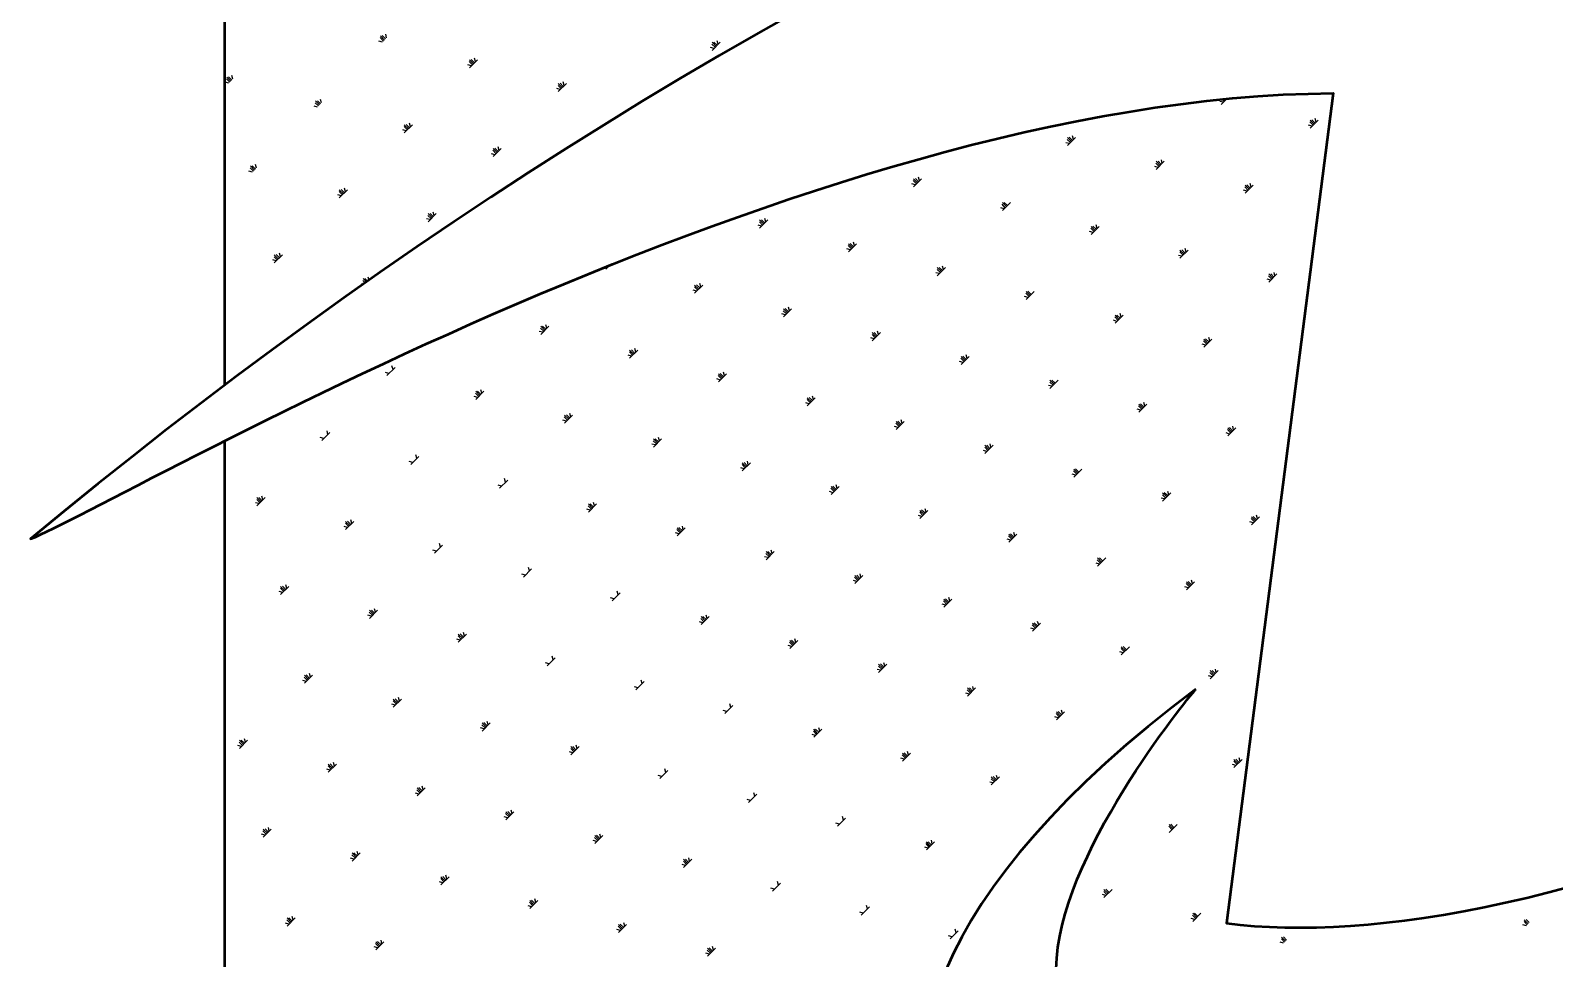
# Model space of a CAD drawing. Extents: x -3102990 to -851544, y -5293060 to -2540151.
# Drawn here: x -1690590 to -1689548, y -2633753 to -2633119 of the extents above; entities that cross this region are included whole.
import ezdxf

# ---------------------------------------------------------------- set-up
doc = ezdxf.new("R2010")
doc.units = 0
doc.header["$LTSCALE"] = 1000
doc.layers.get('0').update_dxf_attribs({"linetype": 'CONTINUOUS'})
doc.layers.add('PUB_TITLE', color=4, linetype='CONTINUOUS')

# ---------------------------------------------------------------- blocks, each defined once
blk = doc.blocks.new('A$C16496DF1')
at = {"layer": 'PUB_TITLE', "color": 4}
for p, q in [((99617.8, 39777.1), (99615.1, 39779.9)), ((99618.5, 39777.8), (99616.3, 39780.1)), ((99619.2, 39778.5), (99618.6, 39781)), ((99616.5, 39775.7), (99614, 39776.4)), ((99617.2, 39776.4), (99614.9, 39778.7)), ((99843.1, 39771.4), (99840.7, 39772)), ((99843.8, 39772.1), (99841.6, 39774.3)), ((99844.5, 39772.8), (99841.7, 39775.6)), ((99841.7, 39770), (99847.3, 39775.6)), ((99845.2, 39773.5), (99843, 39775.7)), ((99845.9, 39774.2), (99845.2, 39776.6)), ((99677.2, 39759.5), (99674.8, 39760.1)), ((99677.9, 39760.2), (99675.7, 39762.4)), ((99678.6, 39760.9), (99675.8, 39763.6)), ((99675.8, 39758.1), (99681.4, 39763.6)), ((99679.3, 39761.6), (99677, 39763.8)), ((99680, 39762.3), (99679.3, 39764.7)), ((99511.3, 39747.6), (99508.8, 39748.2)), ((99512, 39748.3), (99509.7, 39750.5)), ((99512.7, 39748.9), (99509.9, 39751.7)), ((99513.4, 39749.6), (99511.1, 39751.9)), ((99514.1, 39750.3), (99513.4, 39752.8)), ((99740.7, 39746), (99740, 39748.4)), ((99737.9, 39743.2), (99735.5, 39743.9)), ((99738.6, 39743.9), (99736.4, 39746.1)), ((99739.3, 39744.6), (99736.5, 39747.4)), ((99736.5, 39741.8), (99742.1, 39747.4)), ((99740, 39745.3), (99737.8, 39747.5)), ((99572, 39731.3), (99569.6, 39731.9)), ((99572.7, 39732), (99570.5, 39734.2)), ((99573.4, 39732.7), (99570.6, 39735.5)), ((99574.1, 39733.4), (99571.9, 39735.6)), ((99574.8, 39734.1), (99574.1, 39736.5)), ((100191.2, 39734.5), (100188.8, 39735.1)), ((100189.8, 39733.1), (100193.6, 39736.9)), ((100191.9, 39735.2), (100190.4, 39736.6)), ((100192.6, 39735.9), (100191.7, 39736.7)), ((100193.3, 39736.6), (100193, 39736.9)), ((99633.4, 39715.7), (99631.2, 39717.9)), ((99634.1, 39716.4), (99631.3, 39719.2)), ((99631.3, 39713.6), (99636.9, 39719.2)), ((99634.8, 39717.1), (99632.6, 39719.3)), ((99635.5, 39717.8), (99634.9, 39720.2)), ((100251.9, 39718.2), (100249.5, 39718.9)), ((100252.6, 39718.9), (100250.4, 39721.1)), ((100253.3, 39719.6), (100250.5, 39722.4)), ((100250.5, 39716.8), (100256.1, 39722.4)), ((100254, 39720.3), (100251.8, 39722.5)), ((100254.7, 39721), (100254, 39723.4)), ((99632.7, 39715), (99630.3, 39715.7)), ((100086, 39706.3), (100083.6, 39706.9)), ((100086.7, 39707), (100084.5, 39709.2)), ((100087.4, 39707.7), (100084.6, 39710.5)), ((100084.6, 39704.9), (100090.2, 39710.5)), ((100088.1, 39708.4), (100085.9, 39710.6)), ((100088.8, 39709.1), (100088.1, 39711.5)), ((99693.5, 39698.7), (99691, 39699.4)), ((99694.2, 39699.4), (99691.9, 39701.7)), ((99694.8, 39700.1), (99692.1, 39702.9)), ((99692.1, 39697.4), (99697.6, 39702.9)), ((99695.5, 39700.8), (99693.3, 39703.1)), ((99696.2, 39701.5), (99695.6, 39704)), ((99527.5, 39686.8), (99525.1, 39687.5)), ((99528.2, 39687.5), (99526, 39689.8)), ((99528.9, 39688.2), (99526.2, 39691)), ((99529.6, 39688.9), (99527.4, 39691.1)), ((99530.3, 39689.6), (99529.7, 39692)), ((100146.7, 39690), (100144.3, 39690.7)), ((100147.4, 39690.7), (100145.2, 39692.9)), ((100148.1, 39691.4), (100145.3, 39694.2)), ((100145.3, 39688.6), (100150.9, 39694.2)), ((100148.8, 39692.1), (100146.6, 39694.3)), ((100149.5, 39692.8), (100148.9, 39695.2)), ((99589.7, 39672), (99586.9, 39674.7)), ((99586.9, 39669.2), (99592.4, 39674.7)), ((99590.4, 39672.6), (99588.1, 39674.9)), ((99591.1, 39673.3), (99590.4, 39675.8)), ((99980.8, 39678.1), (99978.4, 39678.8)), ((99981.5, 39678.8), (99979.3, 39681)), ((99982.2, 39679.5), (99979.4, 39682.3)), ((99979.4, 39676.7), (99985, 39682.3)), ((99982.9, 39680.2), (99980.7, 39682.4)), ((99983.6, 39680.9), (99982.9, 39683.3)), ((100208.1, 39674.4), (100205.9, 39676.7)), ((100208.8, 39675.1), (100206.1, 39677.9)), ((100206.1, 39672.4), (100211.6, 39677.9)), ((100209.5, 39675.8), (100207.3, 39678.1)), ((100210.2, 39676.5), (100209.6, 39679)), ((99588.3, 39670.6), (99585.8, 39671.2)), ((99589, 39671.3), (99586.7, 39673.5)), ((100042.2, 39662.5), (100040, 39664.8)), ((100042.9, 39663.2), (100040.2, 39666)), ((100040.2, 39660.5), (100045.7, 39666)), ((100043.6, 39663.9), (100041.4, 39666.1)), ((100207.5, 39673.8), (100205, 39674.4)), ((99649, 39654.3), (99646.6, 39654.9)), ((99649.7, 39655), (99647.5, 39657.2)), ((99650.4, 39655.7), (99647.6, 39658.5)), ((99647.6, 39652.9), (99653.2, 39658.5)), ((99651.1, 39656.4), (99648.9, 39658.6)), ((99651.8, 39657.1), (99651.1, 39659.5)), ((99877, 39651.3), (99874.2, 39654.1)), ((99874.2, 39648.5), (99879.8, 39654.1)), ((99877.7, 39652), (99875.5, 39654.2)), ((99878.4, 39652.7), (99877.8, 39655.1)), ((100041.5, 39661.8), (100039.1, 39662.5)), ((99875.6, 39649.9), (99873.2, 39650.6)), ((99876.3, 39650.6), (99874.1, 39652.8)), ((100102.3, 39645.6), (100099.8, 39646.2)), ((100103, 39646.3), (100100.7, 39648.5)), ((100103.7, 39647), (100100.9, 39649.7)), ((100100.9, 39644.2), (100106.4, 39649.7)), ((100104.4, 39647.7), (100102.1, 39649.9)), ((100105.1, 39648.3), (100104.4, 39650.8)), ((99936.4, 39633.7), (99933.9, 39634.3)), ((99937.1, 39634.4), (99934.8, 39636.6)), ((99937.8, 39635), (99935, 39637.8)), ((99935, 39632.3), (99940.5, 39637.8)), ((99938.4, 39635.7), (99936.2, 39638)), ((99939.1, 39636.4), (99938.5, 39638.9)), ((100164.4, 39630.7), (100161.6, 39633.5)), ((100161.6, 39627.9), (100167.2, 39633.5)), ((100165.1, 39631.4), (100162.9, 39633.6)), ((100165.8, 39632.1), (100165.1, 39634.5)), ((99543.8, 39626.1), (99541.4, 39626.8)), ((99544.5, 39626.8), (99542.3, 39629)), ((99545.2, 39627.5), (99542.4, 39630.3)), ((99542.4, 39624.7), (99548, 39630.3)), ((99545.9, 39628.2), (99543.7, 39630.4)), ((99546.6, 39628.9), (99545.9, 39631.3)), ((99769.1, 39620.4), (99771.8, 39623.1)), ((99771.2, 39622.4), (99770.9, 39622.7)), ((99999.9, 39620.2), (99999.2, 39622.6)), ((100163, 39629.3), (100160.6, 39629.9)), ((100163.7, 39630), (100161.5, 39632.2)), ((99604.6, 39611.2), (99603, 39612.8)), ((99605.4, 39611.8), (99603.2, 39614)), ((99606.2, 39612.3), (99604.4, 39614.1)), ((99607.2, 39613), (99606.7, 39615)), ((99770.5, 39621.7), (99769.2, 39622.1)), ((99997.1, 39617.4), (99994.7, 39618)), ((99997.8, 39618.1), (99995.6, 39620.3)), ((99998.5, 39618.8), (99995.7, 39621.6)), ((99995.7, 39616), (100001.3, 39621.6)), ((99999.2, 39619.5), (99997, 39621.7)), ((100223.7, 39613), (100221.3, 39613.7)), ((100224.4, 39613.7), (100222.2, 39615.9)), ((100225.1, 39614.4), (100222.3, 39617.2)), ((100222.3, 39611.6), (100227.9, 39617.2)), ((100225.8, 39615.1), (100223.6, 39617.3)), ((100226.5, 39615.8), (100225.9, 39618.2)), ((99603.2, 39610.2), (99602.1, 39610.5)), ((99831.2, 39605.5), (99828.8, 39606.1)), ((99831.9, 39606.2), (99829.7, 39608.4)), ((99832.6, 39606.9), (99829.8, 39609.6)), ((99829.8, 39604.1), (99835.4, 39609.6)), ((99833.3, 39607.6), (99831, 39609.8)), ((99834, 39608.3), (99833.3, 39610.7)), ((100057.8, 39601.1), (100055.4, 39601.8)), ((100058.5, 39601.8), (100056.3, 39604)), ((100059.2, 39602.5), (100056.4, 39605.3)), ((100056.4, 39599.7), (100062, 39605.3)), ((100059.9, 39603.2), (100057.7, 39605.4)), ((99892.6, 39589.9), (99890.4, 39592.1)), ((99893.3, 39590.6), (99890.5, 39593.4)), ((99890.5, 39587.8), (99896.1, 39593.4)), ((99894, 39591.3), (99891.8, 39593.5)), ((99894.7, 39592), (99894, 39594.4)), ((99727.4, 39578.7), (99724.6, 39581.5)), ((99724.6, 39575.9), (99730.2, 39581.5)), ((99728.1, 39579.4), (99725.9, 39581.6)), ((99728.8, 39580.1), (99728.1, 39582.5)), ((99891.9, 39589.2), (99889.5, 39589.9)), ((100118.5, 39584.8), (100116.1, 39585.5)), ((100119.2, 39585.5), (100117, 39587.8)), ((100119.9, 39586.2), (100117.2, 39589)), ((100117.2, 39583.5), (100122.7, 39589)), ((100120.6, 39586.9), (100118.4, 39589.1)), ((100121.3, 39587.6), (100120.7, 39590.1)), ((99726, 39577.3), (99723.6, 39577.9)), ((99726.7, 39578), (99724.5, 39580.2)), ((99952.6, 39572.9), (99950.2, 39573.6)), ((99953.3, 39573.6), (99951.1, 39575.8)), ((99954, 39574.3), (99951.2, 39577.1)), ((99951.2, 39571.5), (99956.8, 39577.1)), ((99954.7, 39575), (99952.5, 39577.2)), ((99955.4, 39575.7), (99954.8, 39578.1)), ((100180, 39569.3), (100177.7, 39571.5)), ((100180.7, 39570), (100177.9, 39572.7)), ((100177.9, 39567.2), (100183.4, 39572.7)), ((100181.4, 39570.7), (100179.1, 39572.9)), ((100182, 39571.4), (100181.4, 39573.8)), ((99786.7, 39561), (99784.3, 39561.7)), ((99787.4, 39561.7), (99785.2, 39563.9)), ((99788.1, 39562.4), (99785.3, 39565.2)), ((99785.3, 39559.6), (99790.9, 39565.2)), ((99788.8, 39563.1), (99786.6, 39565.3)), ((99789.5, 39563.8), (99788.9, 39566.2)), ((100014.8, 39558), (100012, 39560.8)), ((100012, 39555.3), (100017.5, 39560.8)), ((100015.4, 39558.7), (100013.2, 39561)), ((100016.1, 39559.4), (100015.5, 39561.9)), ((100179.3, 39568.6), (100176.8, 39569.2)), ((99620.8, 39549.1), (99618.4, 39549.8)), ((99619.4, 39547.7), (99625, 39553.3)), ((99623.6, 39551.9), (99622.9, 39554.3)), ((99850.2, 39547.5), (99849.6, 39550)), ((100013.4, 39556.7), (100010.9, 39557.3)), ((100014.1, 39557.4), (100011.8, 39559.6)), ((99847.5, 39544.7), (99845, 39545.4)), ((99848.1, 39545.4), (99845.9, 39547.7)), ((99848.8, 39546.1), (99846.1, 39548.9)), ((99846.1, 39543.4), (99851.6, 39548.9)), ((99849.5, 39546.8), (99847.3, 39549.1)), ((100074.1, 39540.4), (100071.7, 39541)), ((100074.8, 39541.1), (100072.6, 39543.3)), ((100075.5, 39541.8), (100072.7, 39544.6)), ((100072.7, 39539), (100078.3, 39544.6)), ((100076.2, 39542.5), (100074, 39544.7)), ((99681.5, 39532.8), (99679.1, 39533.5)), ((99682.2, 39533.5), (99680, 39535.8)), ((99682.9, 39534.2), (99680.2, 39537)), ((99680.2, 39531.4), (99685.7, 39537)), ((99683.6, 39534.9), (99681.4, 39537.1)), ((99684.3, 39535.6), (99683.7, 39538)), ((99908.2, 39528.5), (99905.8, 39529.1)), ((99908.9, 39529.2), (99906.7, 39531.4)), ((99909.6, 39529.9), (99906.8, 39532.6)), ((99906.8, 39527.1), (99912.3, 39532.6)), ((99910.3, 39530.6), (99908, 39532.8)), ((99911, 39531.3), (99910.3, 39533.7)), ((100137.6, 39526.9), (100136.9, 39529.3)), ((99743, 39517.3), (99740.7, 39519.5)), ((99743.7, 39518), (99740.9, 39520.7)), ((99740.9, 39515.2), (99746.4, 39520.7)), ((99744.4, 39518.6), (99742.1, 39520.9)), ((99745.1, 39519.3), (99744.4, 39521.8)), ((100134.8, 39524.1), (100132.4, 39524.8)), ((100135.5, 39524.8), (100133.3, 39527)), ((100136.2, 39525.5), (100133.4, 39528.3)), ((100133.4, 39522.7), (100139, 39528.3)), ((100136.9, 39526.2), (100134.7, 39528.4)), ((99575, 39503.3), (99580.5, 39508.8)), ((99579.1, 39507.4), (99578.5, 39509.9)), ((99742.3, 39516.6), (99739.8, 39517.2)), ((99968.9, 39512.2), (99966.5, 39512.9)), ((99969.6, 39512.9), (99967.4, 39515.1)), ((99970.3, 39513.6), (99967.5, 39516.4)), ((99967.5, 39510.8), (99973.1, 39516.4)), ((99971, 39514.3), (99968.8, 39516.5)), ((99971.7, 39515), (99971, 39517.4)), ((100195.5, 39507.8), (100193.1, 39508.5)), ((100196.2, 39508.5), (100194, 39510.8)), ((100196.9, 39509.2), (100194.2, 39512)), ((100194.2, 39506.5), (100199.7, 39512)), ((100197.6, 39509.9), (100195.4, 39512.2)), ((100198.3, 39510.6), (100197.7, 39513.1)), ((99576.4, 39504.7), (99573.9, 39505.3)), ((99803, 39500.3), (99800.6, 39500.9)), ((99803.7, 39501), (99801.5, 39503.2)), ((99804.4, 39501.7), (99801.6, 39504.5)), ((99801.6, 39498.9), (99807.2, 39504.5)), ((99805.1, 39502.4), (99802.9, 39504.6)), ((99805.8, 39503.1), (99805.1, 39505.5)), ((100030.3, 39496.6), (100028.1, 39498.9)), ((100031, 39497.3), (100028.2, 39500.1)), ((100028.2, 39494.5), (100033.8, 39500.1)), ((100031.7, 39498), (100029.5, 39500.2)), ((100032.4, 39498.7), (100031.8, 39501.1)), ((99637.1, 39488.4), (99634.7, 39489)), ((99635.7, 39487), (99641.3, 39492.5)), ((99639.9, 39491.2), (99639.2, 39493.6)), ((99865.1, 39485.4), (99862.3, 39488.2)), ((99862.3, 39482.6), (99867.9, 39488.2)), ((99865.8, 39486.1), (99863.6, 39488.3)), ((99866.5, 39486.8), (99865.9, 39489.2)), ((100029.6, 39495.9), (100027.2, 39496.6)), ((99700.6, 39474.9), (99699.9, 39477.3)), ((99863.7, 39484), (99861.3, 39484.7)), ((99864.4, 39484.7), (99862.2, 39486.9)), ((100090.4, 39479.7), (100087.9, 39480.3)), ((100091.1, 39480.4), (100088.8, 39482.6)), ((100091.8, 39481.1), (100089, 39483.8)), ((100089, 39478.3), (100094.5, 39483.8)), ((100092.4, 39481.7), (100090.2, 39484)), ((99697.8, 39472.1), (99695.4, 39472.8)), ((99696.4, 39470.7), (99702, 39476.3)), ((99924.5, 39467.7), (99922, 39468.4)), ((99925.1, 39468.4), (99922.9, 39470.7)), ((99925.8, 39469.1), (99923.1, 39471.9)), ((99923.1, 39466.4), (99928.6, 39471.9)), ((99926.5, 39469.8), (99924.3, 39472.1)), ((99927.2, 39470.5), (99926.6, 39473)), ((100151.8, 39464.1), (100149.6, 39466.3)), ((100152.5, 39464.8), (100149.7, 39467.6)), ((100149.7, 39462), (100155.3, 39467.6)), ((100153.2, 39465.5), (100150.9, 39467.7)), ((100153.9, 39466.2), (100153.2, 39468.6)), ((99531.9, 39460.2), (99529.5, 39460.8)), ((99532.6, 39460.9), (99530.4, 39463.1)), ((99533.3, 39461.6), (99530.5, 39464.4)), ((99530.5, 39458.8), (99536.1, 39464.4)), ((99534, 39462.3), (99531.8, 39464.5)), ((99534.7, 39463), (99534, 39465.4)), ((99758.5, 39455.8), (99756.1, 39456.5)), ((99759.2, 39456.5), (99757, 39458.8)), ((99759.9, 39457.2), (99757.2, 39460)), ((99757.2, 39454.4), (99762.7, 39460)), ((99760.6, 39457.9), (99758.4, 39460.1)), ((99761.3, 39458.6), (99760.7, 39461)), ((99988, 39454.3), (99987.3, 39456.7)), ((100151.1, 39463.4), (100148.7, 39464)), ((99593.3, 39444.6), (99591.1, 39446.8)), ((99594, 39445.3), (99591.2, 39448.1)), ((99591.2, 39442.5), (99596.8, 39448.1)), ((99594.7, 39446), (99592.5, 39448.2)), ((99595.4, 39446.7), (99594.8, 39449.1)), ((99985.2, 39451.5), (99982.8, 39452.1)), ((99985.9, 39452.2), (99983.7, 39454.4)), ((99986.6, 39452.9), (99983.8, 39455.6)), ((99983.8, 39450.1), (99989.3, 39455.6)), ((99987.3, 39453.6), (99985, 39455.8)), ((100211.8, 39447.1), (100209.4, 39447.8)), ((100212.5, 39447.8), (100210.3, 39450)), ((100213.2, 39448.5), (100210.4, 39451.3)), ((100210.4, 39445.7), (100216, 39451.3)), ((100213.9, 39449.2), (100211.7, 39451.4)), ((100214.6, 39449.9), (100213.9, 39452.3)), ((99592.6, 39443.9), (99590.2, 39444.6)), ((99819.3, 39439.6), (99816.8, 39440.2)), ((99820, 39440.3), (99817.7, 39442.5)), ((99820.7, 39441), (99817.9, 39443.7)), ((99817.9, 39438.2), (99823.4, 39443.7)), ((99821.4, 39441.7), (99819.1, 39443.9)), ((99822, 39442.3), (99821.4, 39444.8)), ((100045.9, 39435.2), (100043.5, 39435.9)), ((100046.6, 39435.9), (100044.4, 39438.1)), ((100047.3, 39436.6), (100044.5, 39439.4)), ((100044.5, 39433.8), (100050.1, 39439.4)), ((100048, 39437.3), (100045.8, 39439.5)), ((100048.7, 39438), (100048, 39440.4)), ((99653.4, 39427.7), (99650.9, 39428.3)), ((99652, 39426.3), (99657.5, 39431.8)), ((99656.1, 39430.4), (99655.5, 39432.9)), ((99880.7, 39424), (99878.5, 39426.2)), ((99881.4, 39424.7), (99878.6, 39427.5)), ((99878.6, 39421.9), (99884.2, 39427.5)), ((99882.1, 39425.4), (99879.9, 39427.6)), ((99882.8, 39426.1), (99882.1, 39428.5)), ((99712.7, 39410), (99718.3, 39415.6)), ((99716.9, 39414.2), (99716.2, 39416.6)), ((99880, 39423.3), (99877.6, 39423.9)), ((100106.6, 39418.9), (100104.2, 39419.6)), ((100107.3, 39419.6), (100105.1, 39421.9)), ((100108, 39420.3), (100105.2, 39423.1)), ((100105.2, 39417.5), (100110.8, 39423.1)), ((100108.7, 39421), (100106.5, 39423.2)), ((99550.3, 39401.6), (99548, 39403.8)), ((99551, 39402.2), (99550.3, 39404.7)), ((99714.1, 39411.4), (99711.7, 39412)), ((99940.7, 39407), (99938.3, 39407.7)), ((99941.4, 39407.7), (99939.2, 39409.9)), ((99942.1, 39408.4), (99939.3, 39411.2)), ((99939.3, 39405.6), (99944.9, 39411.2)), ((99942.8, 39409.1), (99940.6, 39411.3)), ((99943.5, 39409.8), (99942.9, 39412.2)), ((100168.1, 39403.4), (100165.8, 39405.6)), ((100168.7, 39404.1), (100166, 39406.8)), ((100166, 39401.3), (100171.5, 39406.8)), ((100169.4, 39404.7), (100167.2, 39407)), ((100170.1, 39405.4), (100169.5, 39407.9)), ((99548.2, 39399.5), (99545.8, 39400.1)), ((99548.9, 39400.2), (99546.7, 39402.4)), ((99549.6, 39400.9), (99546.8, 39403.6)), ((99546.8, 39398.1), (99552.3, 39403.6)), ((99774.8, 39395.1), (99772.4, 39395.8)), ((99773.4, 39393.7), (99779, 39399.3)), ((99777.6, 39397.9), (99776.9, 39400.3)), ((100002.1, 39391.4), (99999.9, 39393.7)), ((100002.8, 39392.1), (100000.1, 39394.9)), ((100000.1, 39389.4), (100005.6, 39394.9)), ((100003.5, 39392.8), (100001.3, 39395.1)), ((100004.2, 39393.5), (100003.6, 39396)), ((100167.4, 39402.7), (100164.9, 39403.3)), ((99608.9, 39383.2), (99606.5, 39383.9)), ((99609.6, 39383.9), (99607.4, 39386.1)), ((99610.3, 39384.6), (99607.5, 39387.4)), ((99607.5, 39381.8), (99613.1, 39387.4)), ((99611, 39385.3), (99608.8, 39387.5)), ((99611.7, 39386), (99611, 39388.4)), ((99836.9, 39380.2), (99834.2, 39383)), ((99834.2, 39377.5), (99839.7, 39383)), ((99837.6, 39380.9), (99835.4, 39383.1)), ((99838.3, 39381.6), (99837.7, 39384)), ((100001.5, 39390.8), (99999, 39391.4)), ((99835.5, 39378.8), (99833.1, 39379.5)), ((99836.2, 39379.5), (99834, 39381.8)), ((100062.2, 39374.5), (100059.7, 39375.1)), ((100062.9, 39375.2), (100060.6, 39377.4)), ((100063.6, 39375.9), (100060.8, 39378.6)), ((100060.8, 39373.1), (100066.3, 39378.6)), ((100064.3, 39376.6), (100062, 39378.8)), ((100065, 39377.3), (100064.3, 39379.7)), ((99669.6, 39366.9), (99667.2, 39367.6)), ((99670.3, 39367.6), (99668.1, 39369.8)), ((99671, 39368.3), (99668.2, 39371.1)), ((99668.2, 39365.5), (99673.8, 39371.1)), ((99671.7, 39369), (99669.5, 39371.2)), ((99672.4, 39369.7), (99671.8, 39372.1)), ((99896.3, 39362.6), (99893.8, 39363.2)), ((99897, 39363.3), (99894.7, 39365.5)), ((99897.7, 39364), (99894.9, 39366.7)), ((99894.9, 39361.2), (99900.4, 39366.7)), ((99898.4, 39364.7), (99896.1, 39366.9)), ((99899, 39365.3), (99898.4, 39367.8)), ((100124.3, 39359.6), (100121.5, 39362.4)), ((100121.5, 39356.8), (100127.1, 39362.4)), ((100125, 39360.3), (100122.8, 39362.5)), ((99729, 39349.3), (99734.5, 39354.8)), ((99733.1, 39353.4), (99732.5, 39355.9)), ((100122.9, 39358.2), (100120.5, 39358.9)), ((100123.6, 39358.9), (100121.4, 39361.1)), ((99565.1, 39339.4), (99562.9, 39341.7)), ((99565.8, 39340.1), (99563.1, 39342.9)), ((99563.1, 39337.4), (99568.6, 39342.9)), ((99566.5, 39340.8), (99564.3, 39343.1)), ((99567.2, 39341.5), (99566.6, 39344)), ((99730.4, 39350.7), (99727.9, 39351.3)), ((99957, 39346.3), (99954.6, 39346.9)), ((99957.7, 39347), (99955.5, 39349.2)), ((99958.4, 39347.7), (99955.6, 39350.5)), ((99955.6, 39344.9), (99961.2, 39350.5)), ((99959.1, 39348.4), (99956.9, 39350.6)), ((99959.8, 39349.1), (99959.1, 39351.5)), ((100183.6, 39341.9), (100181.2, 39342.6)), ((100184.3, 39342.6), (100182.1, 39344.9)), ((100185, 39343.3), (100182.2, 39346.1)), ((100182.2, 39340.5), (100187.8, 39346.1)), ((100185.7, 39344), (100183.5, 39346.2)), ((100186.4, 39344.7), (100185.8, 39347.1)), ((99564.5, 39338.7), (99562, 39339.4)), ((99791.1, 39334.4), (99788.7, 39335)), ((99789.7, 39333), (99795.3, 39338.6)), ((99793.9, 39337.2), (99793.2, 39339.6)), ((100018.4, 39330.7), (100016.2, 39332.9)), ((100019.1, 39331.4), (100016.3, 39334.2)), ((100016.3, 39328.6), (100021.9, 39334.2)), ((100019.8, 39332.1), (100017.6, 39334.3)), ((100020.5, 39332.8), (100019.9, 39335.2)), ((99625.2, 39322.5), (99622.7, 39323.1)), ((99625.9, 39323.2), (99623.7, 39325.4)), ((99626.6, 39323.9), (99623.8, 39326.6)), ((99623.8, 39321.1), (99629.3, 39326.6)), ((99627.3, 39324.6), (99625, 39326.8)), ((99628, 39325.3), (99627.3, 39327.7)), ((99850.4, 39316.7), (99856, 39322.3)), ((99854.6, 39320.9), (99853.9, 39323.3)), ((100017.7, 39330), (100015.3, 39330.7)), ((99687.3, 39307.6), (99684.5, 39310.4)), ((99684.5, 39304.8), (99690.1, 39310.4)), ((99688, 39308.3), (99685.8, 39310.5)), ((99688.7, 39309), (99688, 39311.4)), ((99851.8, 39318.1), (99849.4, 39318.8)), ((100078.4, 39313.8), (100076, 39314.4)), ((100079.1, 39314.4), (100076.9, 39316.7)), ((100079.8, 39315.1), (100077.1, 39317.9)), ((100077.1, 39312.4), (100082.6, 39317.9)), ((100080.5, 39315.8), (100078.3, 39318.1)), ((100081.2, 39316.5), (100080.6, 39319)), ((99685.9, 39306.2), (99683.5, 39306.9)), ((99686.6, 39306.9), (99684.4, 39309.1)), ((99912.5, 39301.8), (99910.1, 39302.5)), ((99913.2, 39302.5), (99911, 39304.8)), ((99913.9, 39303.2), (99911.2, 39306)), ((99911.2, 39300.5), (99916.7, 39306)), ((99914.6, 39303.9), (99912.4, 39306.1)), ((99915.3, 39304.6), (99914.7, 39307)), ((99520, 39294.3), (99517.6, 39294.9)), ((99520.7, 39295), (99518.5, 39297.2)), ((99521.4, 39295.7), (99518.6, 39298.5)), ((99518.6, 39292.9), (99524.2, 39298.5)), ((99522.1, 39296.4), (99519.9, 39298.6)), ((99522.8, 39297.1), (99522.1, 39299.5)), ((99746.6, 39289.9), (99744.2, 39290.6)), ((99747.3, 39290.6), (99745.1, 39292.8)), ((99748, 39291.3), (99745.2, 39294.1)), ((99745.2, 39288.5), (99750.8, 39294.1)), ((99748.7, 39292), (99746.5, 39294.2)), ((99749.4, 39292.7), (99748.8, 39295.1)), ((99974.7, 39287), (99971.9, 39289.7)), ((99971.9, 39284.2), (99977.4, 39289.7)), ((99975.4, 39287.7), (99973.1, 39289.9)), ((99976, 39288.3), (99975.4, 39290.8)), ((99581.4, 39278.7), (99579.2, 39280.9)), ((99582.1, 39279.4), (99579.3, 39282.2)), ((99579.3, 39276.6), (99584.9, 39282.2)), ((99582.8, 39280.1), (99580.6, 39282.3)), ((99583.5, 39280.8), (99582.9, 39283.2)), ((99810.1, 39276.4), (99809.5, 39278.9)), ((99973.3, 39285.6), (99970.8, 39286.2)), ((99974, 39286.3), (99971.7, 39288.5)), ((100199.9, 39281.2), (100197.5, 39281.9)), ((100200.6, 39281.9), (100198.4, 39284.1)), ((100201.3, 39282.6), (100198.5, 39285.4)), ((100198.5, 39279.8), (100204.1, 39285.4)), ((100202, 39283.3), (100199.8, 39285.5)), ((100202.7, 39284), (100202, 39286.4)), ((99580.7, 39278), (99578.3, 39278.7)), ((99807.4, 39273.7), (99804.9, 39274.3)), ((99806, 39272.3), (99811.5, 39277.8)), ((100034, 39269.3), (100031.6, 39269.9)), ((100034.7, 39270), (100032.5, 39272.2)), ((100035.4, 39270.7), (100032.6, 39273.5)), ((100032.6, 39267.9), (100038.2, 39273.5)), ((100036.1, 39271.4), (100033.9, 39273.6)), ((100036.8, 39272.1), (100036.1, 39274.5)), ((99641.5, 39261.7), (99639, 39262.4)), ((99642.1, 39262.4), (99639.9, 39264.7)), ((99642.8, 39263.1), (99640.1, 39265.9)), ((99640.1, 39260.4), (99645.6, 39265.9)), ((99643.5, 39263.8), (99641.3, 39266.1)), ((99644.2, 39264.5), (99643.6, 39267)), ((99868.1, 39257.4), (99865.7, 39258)), ((99866.7, 39256), (99872.3, 39261.6)), ((99870.9, 39260.2), (99870.2, 39262.6)), ((99702.9, 39246.2), (99700.6, 39248.4)), ((99703.6, 39246.9), (99700.8, 39249.6)), ((99700.8, 39244.1), (99706.3, 39249.6)), ((99704.3, 39247.6), (99702, 39249.8)), ((99705, 39248.3), (99704.3, 39250.7)), ((99537.7, 39235), (99534.9, 39237.7)), ((99534.9, 39232.2), (99540.4, 39237.7)), ((99538.4, 39235.6), (99536.1, 39237.9)), ((99539, 39236.3), (99538.4, 39238.8)), ((99702.2, 39245.5), (99699.7, 39246.1)), ((99928.8, 39241.1), (99926.4, 39241.8)), ((99927.4, 39239.7), (99933, 39245.3)), ((99931.6, 39243.9), (99930.9, 39246.3)), ((100156.1, 39237.4), (100153.9, 39239.7)), ((100156.8, 39238.1), (100154.1, 39240.9)), ((100154.1, 39235.4), (100159.6, 39240.9)), ((100157.5, 39238.8), (100155.3, 39241.1)), ((99536.3, 39233.6), (99533.8, 39234.2)), ((99537, 39234.3), (99534.7, 39236.5)), ((99762.9, 39229.2), (99760.5, 39229.9)), ((99763.6, 39229.9), (99761.4, 39232.1)), ((99764.3, 39230.6), (99761.5, 39233.4)), ((99761.5, 39227.8), (99767.1, 39233.4)), ((99765, 39231.3), (99762.8, 39233.5)), ((99765.7, 39232), (99765, 39234.4)), ((99990.2, 39225.5), (99988, 39227.8)), ((99990.9, 39226.2), (99988.2, 39229)), ((99988.2, 39223.5), (99993.7, 39229)), ((99991.6, 39226.9), (99989.4, 39229.1)), ((99992.3, 39227.6), (99991.7, 39230.1)), ((99597, 39217.3), (99594.6, 39217.9)), ((99597.7, 39218), (99595.5, 39220.2)), ((99598.4, 39218.7), (99595.6, 39221.5)), ((99595.6, 39215.9), (99601.2, 39221.5)), ((99599.1, 39219.4), (99596.9, 39221.6)), ((99599.8, 39220.1), (99599.1, 39222.5)), ((99825, 39214.3), (99822.2, 39217.1)), ((99822.2, 39211.5), (99827.8, 39217.1)), ((99825.7, 39215), (99823.5, 39217.2)), ((99826.4, 39215.7), (99825.8, 39218.1)), ((99989.5, 39224.8), (99987.1, 39225.5)), ((99660.5, 39203.8), (99659.8, 39206.2)), ((99823.6, 39212.9), (99821.2, 39213.6)), ((99824.3, 39213.6), (99822.1, 39215.8)), ((99657.7, 39201), (99655.3, 39201.7)), ((99658.4, 39201.7), (99656.2, 39203.9)), ((99659.1, 39202.4), (99656.3, 39205.2)), ((99656.3, 39199.6), (99661.9, 39205.2)), ((99659.8, 39203.1), (99657.6, 39205.3)), ((99884.4, 39196.7), (99881.9, 39197.3)), ((99883, 39195.3), (99888.5, 39200.8)), ((99887.1, 39199.4), (99886.5, 39201.9)), ((100112.4, 39193.7), (100109.6, 39196.5)), ((100109.6, 39190.9), (100115.2, 39196.5)), ((100113.1, 39194.4), (100110.9, 39196.6)), ((99718.4, 39184.7), (99716, 39185.4)), ((99719.1, 39185.4), (99716.9, 39187.7)), ((99719.8, 39186.1), (99717.1, 39188.9)), ((99717.1, 39183.4), (99722.6, 39188.9)), ((99720.5, 39186.8), (99718.3, 39189.1)), ((99721.2, 39187.5), (99720.6, 39190)), ((99947.9, 39183.2), (99947.2, 39185.6)), ((100111, 39192.3), (100108.6, 39193)), ((100111.7, 39193), (100109.5, 39195.2)), ((99553.2, 39173.5), (99551, 39175.8)), ((99553.9, 39174.2), (99551.2, 39177)), ((99551.2, 39171.4), (99556.7, 39177)), ((99554.6, 39174.9), (99552.4, 39177.1)), ((99555.3, 39175.6), (99554.7, 39178)), ((99945.1, 39180.4), (99942.7, 39181)), ((99943.7, 39179), (99949.3, 39184.6)), ((100171.7, 39176), (100169.3, 39176.7)), ((100172.4, 39176.7), (100170.2, 39178.9)), ((100173.1, 39177.4), (100170.3, 39180.2)), ((100170.3, 39174.6), (100175.9, 39180.2)), ((100173.8, 39178.1), (100171.6, 39180.3)), ((100399, 39172.4), (100396.8, 39174.6)), ((100399.7, 39173.1), (100397, 39175.8)), ((100400.4, 39173.8), (100398.2, 39176)), ((99552.5, 39172.8), (99550.1, 39173.5)), ((99779.2, 39168.5), (99776.7, 39169.1)), ((99779.9, 39169.2), (99777.6, 39171.4)), ((99780.6, 39169.9), (99777.8, 39172.6)), ((99777.8, 39167.1), (99783.3, 39172.6)), ((99781.3, 39170.6), (99779, 39172.8)), ((99782, 39171.3), (99781.3, 39173.7)), ((100005.8, 39164.1), (100003.4, 39164.8)), ((100004.4, 39162.7), (100010, 39168.3)), ((100008.6, 39166.9), (100007.9, 39169.3)), ((100398.4, 39171.7), (100395.9, 39172.3)), ((99613.3, 39156.6), (99610.8, 39157.2)), ((99614, 39157.3), (99611.7, 39159.5)), ((99614.7, 39158), (99611.9, 39160.7)), ((99611.9, 39155.2), (99617.4, 39160.7)), ((99615.4, 39158.6), (99613.1, 39160.9)), ((99616, 39159.3), (99615.4, 39161.8)), ((99840.6, 39152.9), (99838.4, 39155.1)), ((99841.3, 39153.6), (99838.5, 39156.4)), ((99838.5, 39150.8), (99844.1, 39156.4)), ((99842, 39154.3), (99839.8, 39156.5)), ((99842.7, 39155), (99842, 39157.4)), ((100232.4, 39159.8), (100230, 39160.4)), ((100233.1, 39160.5), (100230.9, 39162.7)), ((100233.8, 39161.1), (100231.1, 39163.9)), ((100234.5, 39161.8), (100232.3, 39164.1)), ((99839.9, 39152.2), (99837.5, 39152.9))]:
    blk.add_line(p, q, dxfattribs=at)
at = {"layer": 'PUB_TITLE', "color": 4, "lineweight": 53}
for points, knots in [([(99508.6, 39541.2), (99508.6, 39933.7), (99508.6, 40328.2), (99508.6, 40328.2), (99508.6, 40407.5), (99573.5, 40472.4), (99652.8, 40472.4), (99652.8, 40472.4), (101214.9, 40472.4), (101214.9, 40472.4), (101294.2, 40472.4), (101359.1, 40407.5), (101359.1, 40328.2), (101359.1, 40328.2), (101359.1, 40009.7), (101359.1, 39660.4)], [6.497483, 6.497483, 6.497483, 6.497483, 7, 7, 7, 8, 8, 8, 9, 9, 9, 10, 10, 10, 10.451509, 10.451509, 10.451509, 10.451509]), ([(101110.9, 40072.3), (101527.5, 40005.4), (101195.7, 39518.5), (100762.2, 39332.9), (101068, 39547.2), (101269, 39950.5), (100740.4, 39818.9), (100740.4, 39818.9), (100660.8, 39286), (100660.8, 39286), (100446.6, 39185.9), (100292.8, 39160.9), (100193.3, 39173.4), (100193.3, 39173.4), (100266.3, 39740.7), (100266.3, 39740.7), (99905, 39739), (99436.2, 39459.9), (99375.8, 39436.1), (99861.7, 39839.5), (100513.5, 40168.2), (101110.9, 40072.3)], [0, 0, 0, 0, 1, 1, 1, 2, 2, 2, 3, 3, 3, 4, 4, 4, 5, 5, 5, 6, 6, 6, 7, 7, 7, 7]), ([(100172.5, 39333.5), (100172.5, 39333.5), (99815.8, 38910.9), (100481.4, 39129.5), (100976.8, 39287.3), (101417.3, 39665.9), (101438.6, 39775.8), (101438.6, 39775.8), (101380.3, 39548), (101242.8, 39361.4), (101228.2, 39315.1), (100819.4, 38874.6), (100335.3, 38862.6), (100040.6, 38848.4), (99805.6, 39058.4), (100172.5, 39333.5)], [0, 0, 0, 0, 1, 1, 1, 2, 2, 2, 3, 3, 3, 4, 4, 4, 5, 5, 5, 5]), ([(101359.1, 39561.2), (101359.1, 39166.1), (101359.1, 38766.1), (101359.1, 38766.1), (101359.1, 38686.8), (101294.2, 38621.9), (101214.9, 38621.9), (101214.9, 38621.9), (99652.8, 38621.9), (99652.8, 38621.9), (99573.5, 38621.9), (99508.6, 38686.8), (99508.6, 38766.1), (99508.6, 38766.1), (99508.6, 39127.8), (99508.6, 39503.1)], [2.493971, 2.493971, 2.493971, 2.493971, 3, 3, 3, 4, 4, 4, 5, 5, 5, 6, 6, 6, 6.481204, 6.481204, 6.481204, 6.481204])]:
    blk.add_open_spline(points, degree=3, knots=knots, dxfattribs=at)

msp = doc.modelspace()

# ---------------------------------------------------------------- block references
at = {"ltscale": 1.5}
msp.add_blockref('A$C16496DF1', (-1789965.91, -2672902.4), dxfattribs=at)

doc.saveas('drawing.dxf')
